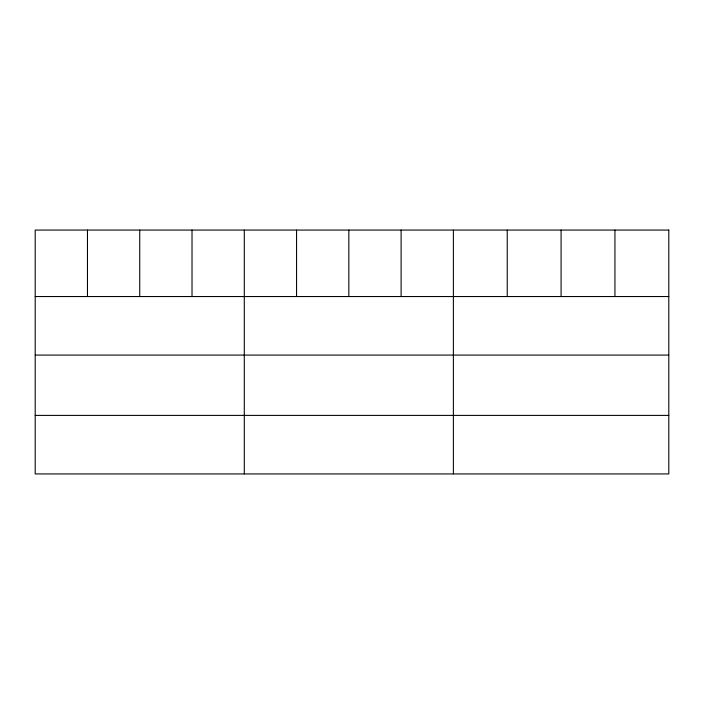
<?xml version="1.0" encoding="UTF-8"?>
<svg xmlns="http://www.w3.org/2000/svg" width="704" height="704" viewBox="0 0 704 704"><rect width="100%" height="100%" fill="white"/><g stroke="black" fill="none" stroke-linecap="round" stroke-linejoin="round"><path stroke-width="1.06" d="M35.2 296.542L668.8 296.542M35.2 355.08L668.8 355.08M35.2 415.395L668.8 415.395M614.944 230.067L614.944 296.542M561.088 230.067L561.088 296.542M507.232 230.067L507.232 296.542M453.376 230.067L453.376 473.933M401.104 230.067L401.104 296.542M348.832 230.067L348.832 296.542M296.56 230.067L296.56 296.542M244.288 230.067L244.288 473.933M192.016 230.067L192.016 296.542M139.744 230.067L139.744 296.542M87.472 230.067L87.472 296.542M668.8 230.067L35.2 230.067L35.2 473.933L668.8 473.933L668.8 230.067"/></g></svg>
